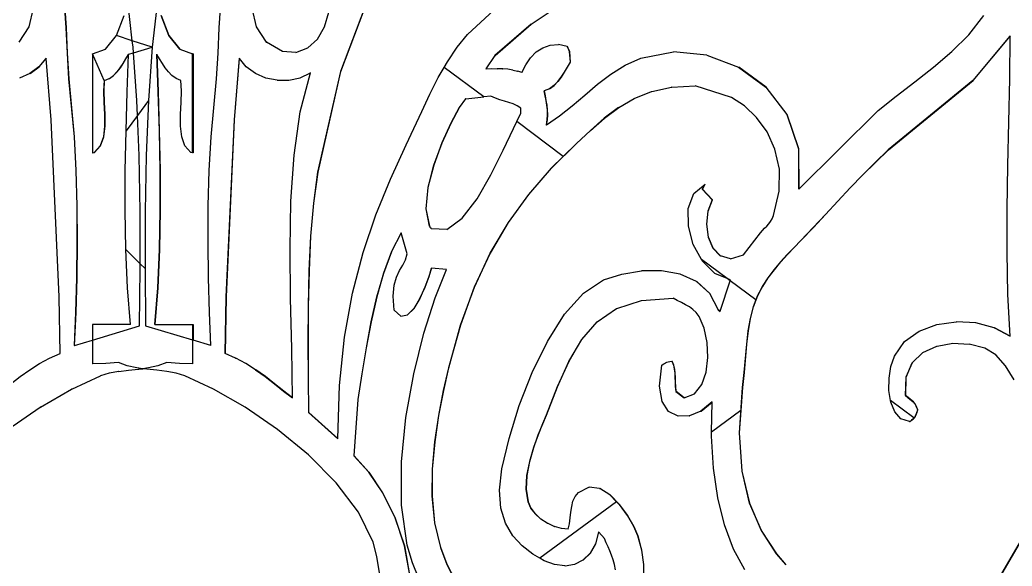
# Model space of a CAD drawing. Header units: inches. Extents: x 1397 to 20304, y -27267 to -746.
# Drawn here: x 14240.91 to 14251.97, y -23855.78 to -23849.69 of the extents above; entities that cross this region are included whole.
import ezdxf

# ---------------------------------------------------------------- set-up
doc = ezdxf.new("R2010")
doc.units = ezdxf.units.IN
doc.header["$LTSCALE"] = 17
doc.header["$MEASUREMENT"] = 0

msp = doc.modelspace()

# ---------------------------------------------------------------- linework, layer by layer
for p, q in [((14244.485, -23850.265), (14244.847, -23849.313)), ((14242.162, -23849.92), (14242.11, -23849.442)), ((14242.445, -23849.442), (14242.384, -23849.993)), ((14241.012, -23849.766), (14241.06, -23849.556)), ((14241.406, -23849.505), (14241.423, -23849.778)), ((14241.425, -23849.778), (14241.408, -23849.505)), ((14243.132, -23849.778), (14243.148, -23849.505)), ((14243.495, -23849.556), (14243.543, -23849.766)), ((14243.545, -23849.766), (14243.497, -23849.556)), ((14244.752, -23849.557), (14244.483, -23850.265)), ((14241.986, -23849.861), (14242.071, -23849.64)), ((14242.483, -23849.64), (14242.569, -23849.861)), ((14242.571, -23849.861), (14242.485, -23849.64)), ((14244.305, -23849.765), (14244.352, -23849.603)), ((14245.9, -23849.851), (14246.192, -23849.58)), ((14246.609, -23849.734), (14246.831, -23849.585)), ((14251.486, -23849.853), (14251.653, -23849.64)), ((14240.899, -23849.937), (14241.012, -23849.766)), ((14241.423, -23849.778), (14241.436, -23850.059)), ((14241.425, -23849.778), (14241.423, -23849.778)), ((14241.439, -23850.059), (14241.425, -23849.778)), ((14243.118, -23850.059), (14243.132, -23849.778)), ((14243.543, -23849.766), (14243.545, -23849.766)), ((14243.543, -23849.766), (14243.656, -23849.937)), ((14243.658, -23849.937), (14243.545, -23849.766)), ((14244.225, -23849.902), (14244.305, -23849.765)), ((14246.607, -23849.734), (14246.203, -23850.085)), ((14246.206, -23850.085), (14246.609, -23849.734)), ((14246.607, -23849.734), (14246.609, -23849.734)), ((14241.864, -23850.013), (14241.986, -23849.861)), ((14242.162, -23849.92), (14241.986, -23849.861)), ((14242.571, -23849.861), (14242.569, -23849.861)), ((14242.569, -23849.861), (14242.691, -23850.013)), ((14242.693, -23850.013), (14242.571, -23849.861)), ((14245.783, -23849.992), (14245.9, -23849.851)), ((14251.297, -23850.042), (14251.486, -23849.853)), ((14251.948, -23849.866), (14251.533, -23850.363)), ((14251.535, -23850.363), (14251.948, -23849.868)), ((14251.944, -23850.346), (14251.948, -23849.868)), ((14251.948, -23849.868), (14251.948, -23849.866)), ((14242.384, -23849.993), (14242.162, -23849.92)), ((14242.17, -23849.993), (14242.162, -23849.92)), ((14242.175, -23850.054), (14242.17, -23849.993)), ((14242.175, -23850.054), (14242.384, -23849.993)), ((14242.384, -23849.993), (14242.341, -23850.588)), ((14243.656, -23849.937), (14243.658, -23849.937)), ((14243.836, -23850.041), (14243.658, -23849.937)), ((14243.986, -23850.052), (14244.117, -23850.001)), ((14244.117, -23850.001), (14244.225, -23849.902)), ((14245.674, -23850.154), (14245.783, -23849.992)), ((14246.665, -23850.046), (14246.738, -23849.998)), ((14246.738, -23849.998), (14246.821, -23849.97)), ((14246.821, -23849.97), (14246.912, -23849.964)), ((14246.912, -23849.964), (14246.914, -23849.964)), ((14247.011, -23849.983), (14246.914, -23849.964)), ((14247.011, -23849.983), (14247.013, -23849.983)), ((14247.011, -23849.983), (14247.034, -23850.041)), ((14247.036, -23850.041), (14247.013, -23849.983)), ((14241.201, -23850.115), (14241.121, -23850.212)), ((14241.123, -23850.212), (14241.201, -23850.117)), ((14241.201, -23850.117), (14241.201, -23850.115)), ((14241.257, -23850.803), (14241.201, -23850.117)), ((14241.436, -23850.059), (14241.454, -23850.347)), ((14241.439, -23850.059), (14241.436, -23850.059)), ((14241.456, -23850.347), (14241.439, -23850.059)), ((14241.717, -23850.066), (14241.864, -23850.013)), ((14241.717, -23850.066), (14241.717, -23851.17)), ((14241.85, -23850.363), (14241.717, -23850.066)), ((14242.088, -23850.122), (14242.057, -23850.174)), ((14242.059, -23850.174), (14242.09, -23850.122)), ((14242.12, -23850.071), (14242.088, -23850.122)), ((14242.09, -23850.122), (14242.088, -23850.122)), ((14242.09, -23850.122), (14242.119, -23850.074)), ((14242.105, -23850.49), (14242.119, -23850.074)), ((14242.119, -23850.074), (14242.12, -23850.071)), ((14242.12, -23850.071), (14242.175, -23850.054)), ((14242.213, -23850.588), (14242.175, -23850.054)), ((14242.435, -23850.071), (14242.45, -23850.49)), ((14242.437, -23850.074), (14242.435, -23850.071)), ((14242.452, -23850.49), (14242.437, -23850.074)), ((14242.467, -23850.122), (14242.437, -23850.074)), ((14242.498, -23850.174), (14242.467, -23850.122)), ((14242.693, -23850.013), (14242.691, -23850.013)), ((14242.693, -23850.013), (14242.833, -23850.065)), ((14242.84, -23850.066), (14242.833, -23850.065)), ((14242.833, -23850.081), (14242.833, -23850.065)), ((14242.833, -23850.081), (14242.84, -23850.066)), ((14242.833, -23851.17), (14242.833, -23850.081)), ((14242.84, -23850.066), (14242.84, -23851.17)), ((14243.1, -23850.347), (14243.118, -23850.059)), ((14243.354, -23850.115), (14243.298, -23850.803)), ((14243.3, -23850.803), (14243.356, -23850.117)), ((14243.356, -23850.117), (14243.354, -23850.115)), ((14243.433, -23850.212), (14243.356, -23850.117)), ((14243.836, -23850.041), (14243.838, -23850.041)), ((14243.986, -23850.052), (14243.838, -23850.041)), ((14246.203, -23850.085), (14246.102, -23850.232)), ((14246.105, -23850.232), (14246.206, -23850.085)), ((14246.203, -23850.085), (14246.206, -23850.085)), ((14246.549, -23850.188), (14246.602, -23850.11)), ((14246.602, -23850.11), (14246.665, -23850.046)), ((14247.034, -23850.041), (14247.036, -23850.041)), ((14247.034, -23850.041), (14247.045, -23850.158)), ((14247.047, -23850.158), (14247.036, -23850.041)), ((14247.655, -23850.193), (14247.83, -23850.115)), ((14247.83, -23850.115), (14248.194, -23850.044)), ((14248.194, -23850.044), (14248.196, -23850.044)), ((14248.566, -23850.08), (14248.196, -23850.044)), ((14248.566, -23850.08), (14248.568, -23850.08)), ((14248.568, -23850.08), (14248.919, -23850.214)), ((14251.095, -23850.215), (14251.297, -23850.042)), ((14241.121, -23850.212), (14241.02, -23850.286)), ((14241.022, -23850.286), (14241.123, -23850.212)), ((14241.123, -23850.212), (14241.121, -23850.212)), ((14242.025, -23850.224), (14241.99, -23850.269)), ((14241.992, -23850.269), (14242.027, -23850.224)), ((14242.057, -23850.174), (14242.025, -23850.224)), ((14242.025, -23850.224), (14242.027, -23850.224)), ((14242.027, -23850.224), (14242.059, -23850.174)), ((14242.057, -23850.174), (14242.059, -23850.174)), ((14242.53, -23850.224), (14242.498, -23850.174)), ((14242.564, -23850.269), (14242.53, -23850.224)), ((14243.534, -23850.286), (14243.433, -23850.212)), ((14245.573, -23850.331), (14245.638, -23850.218)), ((14245.638, -23850.218), (14245.674, -23850.154)), ((14246.079, -23850.547), (14245.638, -23850.218)), ((14246.102, -23850.232), (14246.105, -23850.232)), ((14246.105, -23850.232), (14246.166, -23850.231)), ((14246.166, -23850.231), (14246.168, -23850.231)), ((14246.168, -23850.231), (14246.167, -23850.231)), ((14246.168, -23850.231), (14246.228, -23850.232)), ((14246.228, -23850.232), (14246.231, -23850.232)), ((14246.289, -23850.234), (14246.231, -23850.232)), ((14246.506, -23850.276), (14246.549, -23850.188)), ((14247.01, -23850.214), (14246.977, -23850.271)), ((14246.979, -23850.271), (14247.013, -23850.214)), ((14247.045, -23850.158), (14247.01, -23850.214)), ((14247.01, -23850.214), (14247.013, -23850.214)), ((14247.013, -23850.214), (14247.047, -23850.158)), ((14247.045, -23850.158), (14247.047, -23850.158)), ((14247.496, -23850.292), (14247.655, -23850.193)), ((14248.919, -23850.214), (14249.226, -23850.438)), ((14248.919, -23850.214), (14248.922, -23850.214)), ((14249.228, -23850.438), (14248.922, -23850.214)), ((14250.885, -23850.378), (14251.095, -23850.215)), ((14241.02, -23850.286), (14240.906, -23850.337)), ((14241.022, -23850.286), (14241.02, -23850.286)), ((14241.852, -23850.363), (14241.905, -23850.341)), ((14241.905, -23850.341), (14241.907, -23850.341)), ((14241.907, -23850.341), (14241.951, -23850.309)), ((14241.99, -23850.269), (14241.951, -23850.309)), ((14241.951, -23850.309), (14241.953, -23850.309)), ((14241.953, -23850.309), (14241.992, -23850.269)), ((14241.99, -23850.269), (14241.992, -23850.269)), ((14242.604, -23850.309), (14242.564, -23850.269)), ((14242.65, -23850.341), (14242.604, -23850.309)), ((14242.704, -23850.363), (14242.65, -23850.341)), ((14243.651, -23850.337), (14243.534, -23850.286)), ((14243.777, -23850.362), (14243.651, -23850.337)), ((14243.908, -23850.361), (14244.032, -23850.333)), ((14244.032, -23850.333), (14244.035, -23850.333)), ((14244.035, -23850.333), (14244.15, -23850.277)), ((14244.035, -23850.715), (14244.15, -23850.277)), ((14244.15, -23850.277), (14244.15, -23850.276)), ((14244.483, -23850.265), (14244.229, -23851.388)), ((14244.231, -23851.388), (14244.485, -23850.265)), ((14244.483, -23850.265), (14244.485, -23850.265)), ((14245.479, -23850.517), (14245.573, -23850.331)), ((14246.289, -23850.234), (14246.291, -23850.234)), ((14246.348, -23850.239), (14246.291, -23850.234)), ((14246.348, -23850.239), (14246.35, -23850.239)), ((14246.404, -23850.247), (14246.35, -23850.239)), ((14246.404, -23850.247), (14246.406, -23850.247)), ((14246.406, -23850.247), (14246.457, -23850.259)), ((14246.457, -23850.259), (14246.459, -23850.259)), ((14246.506, -23850.276), (14246.459, -23850.259)), ((14246.942, -23850.325), (14246.904, -23850.376)), ((14246.906, -23850.376), (14246.944, -23850.325)), ((14246.977, -23850.271), (14246.942, -23850.325)), ((14246.942, -23850.325), (14246.944, -23850.325)), ((14246.944, -23850.325), (14246.979, -23850.271)), ((14246.977, -23850.271), (14246.979, -23850.271)), ((14247.347, -23850.405), (14247.496, -23850.292)), ((14241.454, -23850.347), (14241.513, -23850.992)), ((14241.456, -23850.347), (14241.454, -23850.347)), ((14241.516, -23850.992), (14241.456, -23850.347)), ((14241.85, -23850.363), (14241.844, -23850.48)), ((14241.846, -23850.48), (14241.852, -23850.363)), ((14241.85, -23850.363), (14241.852, -23850.363)), ((14242.711, -23850.48), (14242.704, -23850.363)), ((14243.041, -23850.992), (14243.1, -23850.347)), ((14243.777, -23850.362), (14243.779, -23850.362)), ((14243.779, -23850.362), (14243.906, -23850.361)), ((14243.906, -23850.361), (14243.908, -23850.361)), ((14246.861, -23850.42), (14246.811, -23850.456)), ((14246.814, -23850.456), (14246.863, -23850.42)), ((14246.904, -23850.376), (14246.861, -23850.42)), ((14246.861, -23850.42), (14246.863, -23850.42)), ((14246.863, -23850.42), (14246.906, -23850.376)), ((14246.904, -23850.376), (14246.906, -23850.376)), ((14247.206, -23850.526), (14247.347, -23850.405)), ((14247.952, -23850.487), (14248.174, -23850.438)), ((14248.176, -23850.438), (14248.174, -23850.438)), ((14248.176, -23850.438), (14248.436, -23850.422)), ((14248.84, -23850.554), (14248.436, -23850.422)), ((14249.226, -23850.438), (14249.228, -23850.438)), ((14249.226, -23850.438), (14249.459, -23850.745)), ((14249.461, -23850.745), (14249.228, -23850.438)), ((14251.533, -23850.363), (14250.59, -23851.139)), ((14250.592, -23851.139), (14251.535, -23850.363)), ((14250.677, -23850.537), (14250.885, -23850.378)), ((14251.535, -23850.363), (14251.533, -23850.363)), ((14251.934, -23850.829), (14251.944, -23850.346)), ((14241.844, -23850.48), (14241.848, -23850.608)), ((14241.844, -23850.48), (14241.846, -23850.48)), ((14241.85, -23850.608), (14241.846, -23850.48)), ((14242.092, -23850.925), (14242.105, -23850.49)), ((14242.45, -23850.49), (14242.462, -23850.925)), ((14242.452, -23850.49), (14242.45, -23850.49)), ((14242.465, -23850.925), (14242.452, -23850.49)), ((14242.707, -23850.608), (14242.711, -23850.48)), ((14245.389, -23850.708), (14245.479, -23850.517)), ((14245.88, -23850.568), (14246.079, -23850.547)), ((14246.159, -23850.539), (14246.079, -23850.547)), ((14246.209, -23850.562), (14246.159, -23850.539)), ((14246.26, -23850.58), (14246.209, -23850.562)), ((14246.753, -23850.481), (14246.755, -23850.481)), ((14246.753, -23850.481), (14246.763, -23850.535)), ((14246.811, -23850.456), (14246.755, -23850.481)), ((14246.765, -23850.535), (14246.755, -23850.481)), ((14246.763, -23850.535), (14246.765, -23850.535)), ((14246.763, -23850.535), (14246.773, -23850.588)), ((14246.775, -23850.588), (14246.765, -23850.535)), ((14246.811, -23850.456), (14246.814, -23850.456)), ((14247.066, -23850.646), (14247.206, -23850.526)), ((14247.585, -23850.666), (14247.755, -23850.565)), ((14247.755, -23850.565), (14247.758, -23850.565)), ((14247.758, -23850.565), (14247.95, -23850.487)), ((14247.95, -23850.487), (14247.952, -23850.487)), ((14248.985, -23850.648), (14248.84, -23850.554)), ((14250.478, -23850.7), (14250.677, -23850.537)), ((14241.848, -23850.608), (14241.85, -23850.608)), ((14241.848, -23850.608), (14241.854, -23850.741)), ((14241.856, -23850.741), (14241.85, -23850.608)), ((14242.22, -23850.753), (14242.213, -23850.588)), ((14242.341, -23850.588), (14242.22, -23850.753)), ((14242.341, -23850.588), (14242.316, -23851.201)), ((14242.7, -23850.741), (14242.707, -23850.608)), ((14245.807, -23850.667), (14245.713, -23850.839)), ((14245.715, -23850.839), (14245.809, -23850.667)), ((14245.878, -23850.568), (14245.807, -23850.667)), ((14245.807, -23850.667), (14245.809, -23850.667)), ((14245.809, -23850.667), (14245.88, -23850.568)), ((14245.88, -23850.568), (14245.878, -23850.568)), ((14246.31, -23850.596), (14246.26, -23850.58)), ((14246.36, -23850.61), (14246.31, -23850.596)), ((14246.408, -23850.626), (14246.36, -23850.61)), ((14246.453, -23850.646), (14246.408, -23850.626)), ((14246.495, -23850.671), (14246.453, -23850.646)), ((14246.495, -23850.729), (14246.495, -23850.671)), ((14246.773, -23850.588), (14246.775, -23850.588)), ((14246.773, -23850.588), (14246.782, -23850.641)), ((14246.784, -23850.641), (14246.775, -23850.588)), ((14246.782, -23850.641), (14246.788, -23850.693)), ((14246.782, -23850.641), (14246.784, -23850.641)), ((14246.79, -23850.693), (14246.784, -23850.641)), ((14246.924, -23850.76), (14247.066, -23850.646)), ((14247.583, -23850.666), (14247.423, -23850.786)), ((14247.425, -23850.786), (14247.585, -23850.666)), ((14247.583, -23850.666), (14247.585, -23850.666)), ((14249.121, -23850.776), (14248.985, -23850.648)), ((14241.854, -23850.741), (14241.856, -23850.741)), ((14241.854, -23850.741), (14241.855, -23850.872)), ((14241.857, -23850.872), (14241.856, -23850.741)), ((14242.22, -23850.753), (14242.092, -23850.925)), ((14242.238, -23851.201), (14242.22, -23850.753)), ((14242.7, -23850.872), (14242.7, -23850.741)), ((14243.965, -23851.197), (14244.035, -23850.715)), ((14245.302, -23850.898), (14245.389, -23850.708)), ((14246.448, -23850.823), (14246.495, -23850.729)), ((14246.778, -23850.859), (14246.924, -23850.76)), ((14246.789, -23850.747), (14246.786, -23850.803)), ((14246.788, -23850.693), (14246.789, -23850.747)), ((14246.788, -23850.693), (14246.79, -23850.693)), ((14246.788, -23850.803), (14246.792, -23850.747)), ((14246.789, -23850.747), (14246.792, -23850.747)), ((14246.792, -23850.747), (14246.79, -23850.693)), ((14247.423, -23850.786), (14247.269, -23850.921)), ((14247.271, -23850.921), (14247.425, -23850.786)), ((14247.423, -23850.786), (14247.425, -23850.786)), ((14249.238, -23850.938), (14249.121, -23850.776)), ((14249.459, -23850.745), (14249.59, -23851.128)), ((14249.459, -23850.745), (14249.461, -23850.745)), ((14249.592, -23851.128), (14249.461, -23850.745)), ((14249.594, -23851.576), (14250.478, -23850.7)), ((14241.347, -23852.779), (14241.257, -23850.803)), ((14241.855, -23850.872), (14241.841, -23850.991)), ((14241.843, -23850.991), (14241.857, -23850.872)), ((14241.855, -23850.872), (14241.857, -23850.872)), ((14242.713, -23850.991), (14242.7, -23850.872)), ((14243.298, -23850.803), (14243.208, -23852.779)), ((14243.21, -23852.779), (14243.3, -23850.803)), ((14243.3, -23850.803), (14243.298, -23850.803)), ((14245.713, -23850.839), (14245.612, -23851.059)), ((14245.615, -23851.059), (14245.715, -23850.839)), ((14245.713, -23850.839), (14245.715, -23850.839)), ((14246.411, -23850.898), (14246.448, -23850.823)), ((14246.967, -23851.21), (14246.448, -23850.823)), ((14246.786, -23850.803), (14246.776, -23850.861)), ((14246.776, -23850.861), (14246.778, -23850.859)), ((14246.778, -23850.859), (14246.788, -23850.803)), ((14246.786, -23850.803), (14246.788, -23850.803)), ((14251.923, -23851.314), (14251.934, -23850.829)), ((14241.513, -23850.992), (14241.534, -23851.369)), ((14241.516, -23850.992), (14241.513, -23850.992)), ((14241.536, -23851.369), (14241.516, -23850.992)), ((14241.841, -23850.991), (14241.805, -23851.093)), ((14241.807, -23851.093), (14241.843, -23850.991)), ((14241.841, -23850.991), (14241.843, -23850.991)), ((14242.084, -23851.368), (14242.092, -23850.925)), ((14242.462, -23850.925), (14242.471, -23851.368)), ((14242.465, -23850.925), (14242.462, -23850.925)), ((14242.473, -23851.368), (14242.465, -23850.925)), ((14242.749, -23851.093), (14242.713, -23850.991)), ((14243.02, -23851.369), (14243.041, -23850.992)), ((14245.216, -23851.081), (14245.302, -23850.898)), ((14246.298, -23851.142), (14246.411, -23850.898)), ((14247.269, -23850.921), (14247.112, -23851.066)), ((14247.114, -23851.066), (14247.271, -23850.921)), ((14247.269, -23850.921), (14247.271, -23850.921)), ((14249.326, -23851.131), (14249.238, -23850.938)), ((14241.805, -23851.093), (14241.738, -23851.169)), ((14241.74, -23851.169), (14241.807, -23851.093)), ((14241.805, -23851.093), (14241.807, -23851.093)), ((14242.816, -23851.169), (14242.749, -23851.093)), ((14245.04, -23851.465), (14245.216, -23851.081)), ((14245.612, -23851.059), (14245.522, -23851.307)), ((14245.524, -23851.307), (14245.615, -23851.059)), ((14245.612, -23851.059), (14245.615, -23851.059)), ((14246.834, -23851.343), (14247.114, -23851.066)), ((14247.112, -23851.066), (14246.967, -23851.21)), ((14247.112, -23851.066), (14247.114, -23851.066)), ((14241.717, -23851.17), (14241.723, -23851.17)), ((14241.723, -23851.17), (14241.738, -23851.169)), ((14241.738, -23851.169), (14241.74, -23851.169)), ((14242.249, -23851.826), (14242.238, -23851.201)), ((14242.316, -23851.201), (14242.305, -23851.826)), ((14242.833, -23851.17), (14242.816, -23851.169)), ((14242.84, -23851.17), (14242.833, -23851.17)), ((14243.93, -23851.71), (14243.965, -23851.197)), ((14246.16, -23851.417), (14246.298, -23851.142)), ((14246.967, -23851.21), (14246.832, -23851.343)), ((14249.375, -23851.352), (14249.326, -23851.131)), ((14249.59, -23851.128), (14249.592, -23851.578)), ((14249.59, -23851.128), (14249.592, -23851.128)), ((14249.594, -23851.576), (14249.592, -23851.128)), ((14250.59, -23851.139), (14250.445, -23851.277)), ((14250.448, -23851.277), (14250.592, -23851.139)), ((14250.59, -23851.139), (14250.592, -23851.139)), ((14245.522, -23851.307), (14245.458, -23851.559)), ((14245.46, -23851.559), (14245.524, -23851.307)), ((14245.522, -23851.307), (14245.524, -23851.307)), ((14250.445, -23851.277), (14250.304, -23851.418)), ((14250.306, -23851.418), (14250.448, -23851.277)), ((14250.445, -23851.277), (14250.448, -23851.277)), ((14251.915, -23851.798), (14251.923, -23851.314)), ((14241.534, -23851.369), (14241.545, -23851.764)), ((14241.536, -23851.369), (14241.534, -23851.369)), ((14241.547, -23851.764), (14241.536, -23851.369)), ((14242.083, -23851.812), (14242.084, -23851.368)), ((14242.471, -23851.368), (14242.472, -23851.812)), ((14242.473, -23851.368), (14242.471, -23851.368)), ((14242.474, -23851.812), (14242.473, -23851.368)), ((14243.009, -23851.764), (14243.02, -23851.369)), ((14244.229, -23851.388), (14244.182, -23851.733)), ((14244.184, -23851.733), (14244.231, -23851.388)), ((14244.229, -23851.388), (14244.231, -23851.388)), ((14246.006, -23851.685), (14246.16, -23851.417)), ((14246.832, -23851.343), (14246.578, -23851.634)), ((14246.581, -23851.634), (14246.834, -23851.343)), ((14246.832, -23851.343), (14246.834, -23851.343)), ((14249.373, -23851.599), (14249.375, -23851.352)), ((14250.304, -23851.418), (14250.164, -23851.563)), ((14250.166, -23851.563), (14250.306, -23851.418)), ((14250.304, -23851.418), (14250.306, -23851.418)), ((14244.878, -23851.863), (14245.04, -23851.465)), ((14245.458, -23851.559), (14245.436, -23851.794)), ((14245.438, -23851.794), (14245.46, -23851.559)), ((14245.458, -23851.559), (14245.46, -23851.559)), ((14248.42, -23851.626), (14248.548, -23851.52)), ((14248.546, -23851.523), (14248.515, -23851.578)), ((14248.517, -23851.578), (14248.55, -23851.52)), ((14248.55, -23851.52), (14248.546, -23851.523)), ((14248.548, -23851.52), (14248.546, -23851.523)), ((14248.548, -23851.52), (14248.55, -23851.52)), ((14246.578, -23851.634), (14246.352, -23851.947)), ((14246.354, -23851.947), (14246.581, -23851.634)), ((14246.578, -23851.634), (14246.581, -23851.634)), ((14248.36, -23851.791), (14248.42, -23851.626)), ((14248.515, -23851.578), (14248.517, -23851.578)), ((14248.515, -23851.578), (14248.627, -23851.696)), ((14248.629, -23851.696), (14248.517, -23851.578)), ((14249.311, -23851.871), (14249.373, -23851.599)), ((14249.592, -23851.578), (14249.594, -23851.576)), ((14250.164, -23851.563), (14250.026, -23851.71)), ((14250.028, -23851.71), (14250.166, -23851.563)), ((14250.164, -23851.563), (14250.166, -23851.563)), ((14241.545, -23851.764), (14241.547, -23852.166)), ((14241.547, -23851.764), (14241.545, -23851.764)), ((14241.549, -23852.166), (14241.547, -23851.764)), ((14243.007, -23852.166), (14243.009, -23851.764)), ((14243.921, -23852.247), (14243.93, -23851.71)), ((14244.182, -23851.733), (14244.15, -23852.102)), ((14244.153, -23852.102), (14244.184, -23851.733)), ((14244.182, -23851.733), (14244.184, -23851.733)), ((14245.84, -23851.901), (14246.006, -23851.685)), ((14248.627, -23851.696), (14248.579, -23851.823)), ((14248.581, -23851.823), (14248.629, -23851.696)), ((14248.627, -23851.696), (14248.629, -23851.696)), ((14250.026, -23851.71), (14249.889, -23851.858)), ((14249.891, -23851.858), (14250.028, -23851.71)), ((14250.026, -23851.71), (14250.028, -23851.71)), ((14242.09, -23852.251), (14242.083, -23851.812)), ((14242.25, -23852.408), (14242.249, -23851.826)), ((14242.305, -23851.826), (14242.304, -23852.461)), ((14242.472, -23851.812), (14242.464, -23852.251)), ((14242.466, -23852.251), (14242.474, -23851.812)), ((14242.474, -23851.812), (14242.472, -23851.812)), ((14244.736, -23852.284), (14244.878, -23851.863)), ((14245.436, -23851.794), (14245.438, -23851.794)), ((14245.436, -23851.794), (14245.474, -23851.988)), ((14245.476, -23851.988), (14245.438, -23851.794)), ((14248.361, -23851.988), (14248.36, -23851.791)), ((14248.579, -23851.823), (14248.564, -23851.968)), ((14248.567, -23851.968), (14248.581, -23851.823)), ((14248.579, -23851.823), (14248.581, -23851.823)), ((14249.296, -23851.906), (14249.311, -23851.871)), ((14249.889, -23851.858), (14249.752, -23852.004)), ((14249.754, -23852.004), (14249.891, -23851.858)), ((14249.889, -23851.858), (14249.891, -23851.858)), ((14251.914, -23852.278), (14251.915, -23851.798)), ((14245.474, -23851.988), (14245.479, -23851.998)), ((14245.474, -23851.988), (14245.476, -23851.988)), ((14245.481, -23851.998), (14245.476, -23851.988)), ((14245.479, -23851.998), (14245.481, -23851.998)), ((14245.479, -23851.998), (14245.482, -23852.003)), ((14245.484, -23852.003), (14245.481, -23851.998)), ((14245.482, -23852.003), (14245.485, -23852.008)), ((14245.482, -23852.003), (14245.484, -23852.003)), ((14245.488, -23852.008), (14245.484, -23852.003)), ((14245.668, -23852.026), (14245.84, -23851.901)), ((14246.352, -23851.947), (14246.15, -23852.289)), ((14246.152, -23852.289), (14246.354, -23851.947)), ((14246.352, -23851.947), (14246.354, -23851.947)), ((14248.415, -23852.192), (14248.361, -23851.988)), ((14248.564, -23851.968), (14248.567, -23851.968)), ((14248.564, -23851.968), (14248.583, -23852.111)), ((14248.585, -23852.111), (14248.567, -23851.968)), ((14249.21, -23852.012), (14249.234, -23851.988)), ((14249.234, -23851.988), (14249.257, -23851.963)), ((14249.257, -23851.963), (14249.278, -23851.936)), ((14249.278, -23851.936), (14249.296, -23851.906)), ((14244.15, -23852.102), (14244.132, -23852.487)), ((14244.134, -23852.487), (14244.153, -23852.102)), ((14244.15, -23852.102), (14244.153, -23852.102)), ((14245.16, -23852.062), (14245.053, -23852.271)), ((14245.055, -23852.271), (14245.161, -23852.064)), ((14245.161, -23852.064), (14245.16, -23852.062)), ((14245.227, -23852.296), (14245.161, -23852.064)), ((14245.485, -23852.008), (14245.488, -23852.008)), ((14245.485, -23852.008), (14245.489, -23852.011)), ((14245.492, -23852.011), (14245.488, -23852.008)), ((14245.489, -23852.011), (14245.492, -23852.011)), ((14245.489, -23852.011), (14245.497, -23852.018)), ((14245.499, -23852.018), (14245.492, -23852.011)), ((14245.497, -23852.018), (14245.499, -23852.018)), ((14245.668, -23852.026), (14245.499, -23852.018)), ((14248.583, -23852.111), (14248.634, -23852.234)), ((14248.583, -23852.111), (14248.585, -23852.111)), ((14248.636, -23852.234), (14248.585, -23852.111)), ((14248.975, -23852.31), (14249.165, -23852.062)), ((14249.165, -23852.062), (14249.187, -23852.036)), ((14249.187, -23852.036), (14249.21, -23852.012)), ((14249.752, -23852.004), (14249.614, -23852.149)), ((14249.616, -23852.149), (14249.754, -23852.004)), ((14249.752, -23852.004), (14249.754, -23852.004)), ((14241.547, -23852.166), (14241.542, -23852.566)), ((14241.544, -23852.566), (14241.549, -23852.166)), ((14241.549, -23852.166), (14241.547, -23852.166)), ((14243.013, -23852.566), (14243.007, -23852.166)), ((14248.507, -23852.36), (14248.415, -23852.192)), ((14249.614, -23852.149), (14249.54, -23852.226)), ((14249.542, -23852.226), (14249.616, -23852.149)), ((14249.614, -23852.149), (14249.616, -23852.149)), ((14242.109, -23852.678), (14242.09, -23852.251)), ((14242.09, -23852.251), (14242.25, -23852.408)), ((14242.464, -23852.251), (14242.445, -23852.678)), ((14242.447, -23852.678), (14242.466, -23852.251)), ((14242.466, -23852.251), (14242.464, -23852.251)), ((14243.927, -23852.797), (14243.921, -23852.247)), ((14244.618, -23852.736), (14244.736, -23852.284)), ((14245.053, -23852.271), (14244.963, -23852.512)), ((14244.965, -23852.512), (14245.055, -23852.271)), ((14245.055, -23852.271), (14245.053, -23852.271)), ((14245.209, -23852.363), (14245.227, -23852.296)), ((14246.15, -23852.289), (14245.973, -23852.669)), ((14245.975, -23852.669), (14246.152, -23852.289)), ((14246.15, -23852.289), (14246.152, -23852.289)), ((14248.634, -23852.234), (14248.636, -23852.234)), ((14248.634, -23852.234), (14248.717, -23852.321)), ((14248.719, -23852.321), (14248.636, -23852.234)), ((14248.717, -23852.321), (14248.719, -23852.321)), ((14248.831, -23852.352), (14248.719, -23852.321)), ((14248.831, -23852.352), (14248.975, -23852.31)), ((14249.464, -23852.306), (14249.389, -23852.388)), ((14249.391, -23852.388), (14249.467, -23852.306)), ((14249.54, -23852.226), (14249.464, -23852.306)), ((14249.464, -23852.306), (14249.467, -23852.306)), ((14249.467, -23852.306), (14249.542, -23852.226)), ((14249.54, -23852.226), (14249.542, -23852.226)), ((14251.924, -23852.752), (14251.914, -23852.278)), ((14242.25, -23852.408), (14242.304, -23852.461)), ((14242.25, -23852.461), (14242.25, -23852.408)), ((14245.142, -23852.485), (14245.178, -23852.423)), ((14245.178, -23852.423), (14245.209, -23852.363)), ((14248.516, -23852.377), (14248.507, -23852.36)), ((14248.794, -23852.574), (14248.507, -23852.36)), ((14248.657, -23852.518), (14248.516, -23852.377)), ((14249.389, -23852.388), (14249.317, -23852.475)), ((14249.319, -23852.475), (14249.391, -23852.388)), ((14249.389, -23852.388), (14249.391, -23852.388)), ((14242.244, -23853.101), (14242.25, -23852.461)), ((14242.304, -23852.461), (14242.31, -23853.101)), ((14244.132, -23852.487), (14244.123, -23852.884)), ((14244.125, -23852.884), (14244.134, -23852.487)), ((14244.132, -23852.487), (14244.134, -23852.487)), ((14244.963, -23852.512), (14244.887, -23852.776)), ((14244.889, -23852.776), (14244.965, -23852.512)), ((14244.963, -23852.512), (14244.965, -23852.512)), ((14245.107, -23852.557), (14245.142, -23852.485)), ((14245.469, -23852.55), (14245.424, -23852.671)), ((14245.427, -23852.671), (14245.471, -23852.55)), ((14245.497, -23852.457), (14245.469, -23852.55)), ((14245.469, -23852.55), (14245.471, -23852.55)), ((14245.471, -23852.55), (14245.499, -23852.457)), ((14245.499, -23852.457), (14245.497, -23852.457)), ((14245.665, -23852.471), (14245.499, -23852.457)), ((14245.539, -23852.788), (14245.665, -23852.471)), ((14247.415, -23852.589), (14247.62, -23852.523)), ((14247.62, -23852.523), (14247.839, -23852.488)), ((14248.062, -23852.487), (14247.839, -23852.488)), ((14248.268, -23852.525), (14248.062, -23852.487)), ((14248.268, -23852.525), (14248.27, -23852.525)), ((14248.452, -23852.607), (14248.27, -23852.525)), ((14248.794, -23852.574), (14248.657, -23852.518)), ((14249.317, -23852.475), (14249.248, -23852.566)), ((14249.25, -23852.566), (14249.319, -23852.475)), ((14249.317, -23852.475), (14249.319, -23852.475)), ((14241.542, -23852.566), (14241.531, -23852.954)), ((14241.533, -23852.954), (14241.544, -23852.566)), ((14241.544, -23852.566), (14241.542, -23852.566)), ((14243.024, -23852.954), (14243.013, -23852.566)), ((14245.07, -23852.769), (14245.081, -23852.649)), ((14245.081, -23852.649), (14245.107, -23852.557)), ((14247.191, -23852.735), (14247.415, -23852.589)), ((14248.452, -23852.607), (14248.454, -23852.607)), ((14248.452, -23852.607), (14248.599, -23852.739)), ((14248.601, -23852.739), (14248.454, -23852.607)), ((14248.717, -23852.939), (14248.826, -23852.598)), ((14248.829, -23852.589), (14248.794, -23852.574)), ((14248.826, -23852.598), (14248.794, -23852.574)), ((14248.826, -23852.598), (14248.829, -23852.589)), ((14249.113, -23852.812), (14248.826, -23852.598)), ((14249.186, -23852.662), (14249.132, -23852.764)), ((14249.134, -23852.764), (14249.188, -23852.662)), ((14249.248, -23852.566), (14249.186, -23852.662)), ((14249.186, -23852.662), (14249.188, -23852.662)), ((14249.188, -23852.662), (14249.25, -23852.566)), ((14249.248, -23852.566), (14249.25, -23852.566)), ((14242.142, -23853.086), (14242.109, -23852.678)), ((14242.445, -23852.678), (14242.412, -23853.086)), ((14242.415, -23853.086), (14242.447, -23852.678)), ((14242.447, -23852.678), (14242.445, -23852.678)), ((14244.529, -23853.227), (14244.618, -23852.736)), ((14244.887, -23852.776), (14244.823, -23853.057)), ((14244.825, -23853.057), (14244.889, -23852.776)), ((14244.887, -23852.776), (14244.889, -23852.776)), ((14245.081, -23852.925), (14245.07, -23852.769)), ((14245.424, -23852.671), (14245.367, -23852.797)), ((14245.369, -23852.797), (14245.427, -23852.671)), ((14245.424, -23852.671), (14245.427, -23852.671)), ((14245.973, -23852.669), (14245.819, -23853.093)), ((14245.821, -23853.093), (14245.975, -23852.669)), ((14245.973, -23852.669), (14245.975, -23852.669)), ((14246.981, -23852.971), (14247.191, -23852.735)), ((14248.599, -23852.739), (14248.601, -23852.739)), ((14248.599, -23852.739), (14248.694, -23852.925)), ((14248.696, -23852.925), (14248.601, -23852.739)), ((14249.086, -23852.888), (14249.134, -23852.764)), ((14249.132, -23852.764), (14249.113, -23852.812)), ((14249.132, -23852.764), (14249.134, -23852.764)), ((14251.948, -23853.217), (14251.924, -23852.752)), ((14241.358, -23853.408), (14241.347, -23852.779)), ((14243.208, -23852.779), (14243.197, -23853.408)), ((14243.199, -23853.408), (14243.21, -23852.779)), ((14243.208, -23852.779), (14243.21, -23852.779)), ((14243.939, -23853.354), (14243.927, -23852.797)), ((14244.123, -23852.884), (14244.122, -23853.283)), ((14244.123, -23852.884), (14244.125, -23852.884)), ((14244.124, -23853.283), (14244.125, -23852.884)), ((14245.367, -23852.797), (14245.301, -23852.906)), ((14245.303, -23852.906), (14245.369, -23852.797)), ((14245.367, -23852.797), (14245.369, -23852.797)), ((14245.413, -23853.184), (14245.539, -23852.788)), ((14247.563, -23852.909), (14247.838, -23852.819)), ((14247.84, -23852.819), (14247.838, -23852.819)), ((14247.84, -23852.819), (14248.19, -23852.794)), ((14248.237, -23852.819), (14248.19, -23852.794)), ((14248.283, -23852.842), (14248.237, -23852.819)), ((14248.329, -23852.865), (14248.283, -23852.842)), ((14248.372, -23852.89), (14248.329, -23852.865)), ((14249.084, -23852.888), (14249.05, -23853.019)), ((14249.052, -23853.019), (14249.086, -23852.888)), ((14249.113, -23852.812), (14249.084, -23852.888)), ((14249.084, -23852.888), (14249.086, -23852.888)), ((14241.531, -23852.954), (14241.515, -23853.321)), ((14241.517, -23853.32), (14241.533, -23852.954)), ((14241.533, -23852.954), (14241.531, -23852.954)), ((14243.039, -23853.32), (14243.024, -23852.954)), ((14245.154, -23852.992), (14245.081, -23852.925)), ((14245.154, -23852.992), (14245.156, -23852.992)), ((14245.156, -23852.992), (14245.229, -23852.978)), ((14245.301, -23852.906), (14245.229, -23852.978)), ((14245.229, -23852.978), (14245.231, -23852.978)), ((14245.231, -23852.978), (14245.303, -23852.906)), ((14245.301, -23852.906), (14245.303, -23852.906)), ((14246.789, -23853.274), (14246.981, -23852.971)), ((14247.345, -23853.056), (14247.561, -23852.909)), ((14247.561, -23852.909), (14247.563, -23852.909)), ((14248.412, -23852.919), (14248.372, -23852.89)), ((14248.449, -23852.954), (14248.412, -23852.919)), ((14248.481, -23852.998), (14248.449, -23852.954)), ((14248.537, -23853.128), (14248.481, -23852.998)), ((14248.694, -23852.925), (14248.696, -23852.925)), ((14248.717, -23852.939), (14248.696, -23852.925)), ((14248.696, -23852.925), (14248.717, -23852.94)), ((14248.717, -23852.94), (14248.717, -23852.939)), ((14241.717, -23853.086), (14241.717, -23853.26)), ((14242.142, -23853.086), (14241.717, -23853.086)), ((14241.717, -23853.26), (14242.244, -23853.101)), ((14242.31, -23853.101), (14242.833, -23853.258)), ((14242.415, -23853.086), (14242.412, -23853.086)), ((14242.415, -23853.086), (14242.833, -23853.086)), ((14242.833, -23853.086), (14242.84, -23853.086)), ((14242.833, -23853.086), (14242.833, -23853.258)), ((14242.84, -23853.086), (14242.84, -23853.26)), ((14244.823, -23853.057), (14244.768, -23853.346)), ((14244.771, -23853.346), (14244.825, -23853.057)), ((14244.823, -23853.057), (14244.825, -23853.057)), ((14245.819, -23853.093), (14245.687, -23853.569)), ((14245.689, -23853.569), (14245.821, -23853.093)), ((14245.819, -23853.093), (14245.821, -23853.093)), ((14247.343, -23853.056), (14247.169, -23853.255)), ((14247.172, -23853.255), (14247.345, -23853.056)), ((14247.343, -23853.056), (14247.345, -23853.056)), ((14249.05, -23853.019), (14249.026, -23853.158)), ((14249.029, -23853.158), (14249.052, -23853.019)), ((14249.05, -23853.019), (14249.052, -23853.019)), ((14250.935, -23853.159), (14251.131, -23853.085)), ((14251.131, -23853.085), (14251.347, -23853.055)), ((14251.347, -23853.055), (14251.349, -23853.055)), ((14251.565, -23853.067), (14251.349, -23853.055)), ((14251.565, -23853.067), (14251.567, -23853.067)), ((14251.77, -23853.122), (14251.567, -23853.067)), ((14245.3, -23853.637), (14245.413, -23853.184)), ((14248.57, -23853.285), (14248.537, -23853.128)), ((14249.026, -23853.158), (14249.01, -23853.305)), ((14249.012, -23853.305), (14249.029, -23853.158)), ((14249.026, -23853.158), (14249.029, -23853.158)), ((14250.771, -23853.276), (14250.935, -23853.159)), ((14251.77, -23853.122), (14251.772, -23853.122)), ((14251.948, -23853.217), (14251.772, -23853.122)), ((14251.772, -23853.122), (14251.948, -23853.218)), ((14251.948, -23853.218), (14251.948, -23853.217)), ((14241.515, -23853.321), (14241.517, -23853.32)), ((14241.517, -23853.32), (14241.717, -23853.26)), ((14241.717, -23853.26), (14241.717, -23853.524)), ((14242.84, -23853.26), (14242.833, -23853.258)), ((14242.833, -23853.258), (14242.833, -23853.524)), ((14243.039, -23853.32), (14242.84, -23853.26)), ((14244.122, -23853.283), (14244.124, -23853.283)), ((14244.122, -23853.283), (14244.124, -23853.68)), ((14244.126, -23853.68), (14244.124, -23853.283)), ((14244.472, -23853.765), (14244.529, -23853.227)), ((14246.62, -23853.622), (14246.789, -23853.274)), ((14247.169, -23853.255), (14247.027, -23853.498)), ((14247.029, -23853.498), (14247.172, -23853.255)), ((14247.169, -23853.255), (14247.172, -23853.255)), ((14248.578, -23853.453), (14248.57, -23853.285)), ((14249.01, -23853.305), (14248.982, -23853.62)), ((14248.984, -23853.62), (14249.012, -23853.305)), ((14249.01, -23853.305), (14249.012, -23853.305)), ((14250.658, -23853.438), (14250.771, -23853.276)), ((14250.976, -23853.4), (14251.13, -23853.328)), ((14251.13, -23853.328), (14251.133, -23853.328)), ((14251.133, -23853.328), (14251.308, -23853.296)), ((14251.308, -23853.296), (14251.492, -23853.304)), ((14251.667, -23853.35), (14251.492, -23853.304)), ((14241.24, -23853.46), (14241.358, -23853.408)), ((14243.197, -23853.408), (14243.199, -23853.408)), ((14243.314, -23853.46), (14243.199, -23853.408)), ((14243.948, -23853.904), (14243.939, -23853.354)), ((14244.768, -23853.346), (14244.721, -23853.637)), ((14244.723, -23853.637), (14244.771, -23853.346)), ((14244.768, -23853.346), (14244.771, -23853.346)), ((14250.619, -23853.554), (14250.658, -23853.438)), ((14250.974, -23853.4), (14250.854, -23853.515)), ((14250.856, -23853.515), (14250.976, -23853.4)), ((14250.974, -23853.4), (14250.976, -23853.4)), ((14251.79, -23853.426), (14251.667, -23853.35)), ((14251.898, -23853.547), (14251.79, -23853.426)), ((14241.018, -23853.592), (14241.127, -23853.522)), ((14241.127, -23853.522), (14241.24, -23853.46)), ((14241.721, -23853.524), (14241.717, -23853.524)), ((14241.867, -23853.521), (14241.721, -23853.524)), ((14242.007, -23853.511), (14241.867, -23853.521)), ((14242.106, -23853.547), (14242.007, -23853.511)), ((14242.213, -23853.571), (14242.106, -23853.547)), ((14242.448, -23853.547), (14242.342, -23853.571)), ((14242.547, -23853.511), (14242.448, -23853.547)), ((14242.687, -23853.521), (14242.547, -23853.511)), ((14242.833, -23853.524), (14242.687, -23853.521)), ((14243.314, -23853.46), (14243.316, -23853.46)), ((14243.427, -23853.522), (14243.316, -23853.46)), ((14243.427, -23853.522), (14243.429, -23853.522)), ((14243.537, -23853.592), (14243.429, -23853.522)), ((14247.027, -23853.498), (14246.9, -23853.781)), ((14246.902, -23853.781), (14247.029, -23853.498)), ((14247.027, -23853.498), (14247.029, -23853.498)), ((14248.039, -23853.774), (14248.066, -23853.54)), ((14248.066, -23853.54), (14248.08, -23853.529)), ((14248.08, -23853.529), (14248.093, -23853.52)), ((14248.093, -23853.52), (14248.105, -23853.512)), ((14248.105, -23853.512), (14248.119, -23853.506)), ((14248.119, -23853.506), (14248.134, -23853.501)), ((14248.134, -23853.501), (14248.154, -23853.498)), ((14248.154, -23853.498), (14248.178, -23853.496)), ((14248.178, -23853.496), (14248.18, -23853.496)), ((14248.178, -23853.496), (14248.196, -23853.54)), ((14248.198, -23853.54), (14248.18, -23853.496)), ((14248.196, -23853.54), (14248.198, -23853.54)), ((14248.196, -23853.54), (14248.206, -23853.584)), ((14248.208, -23853.584), (14248.198, -23853.54)), ((14248.559, -23853.616), (14248.578, -23853.453)), ((14250.854, -23853.515), (14250.785, -23853.673)), ((14250.787, -23853.673), (14250.856, -23853.515)), ((14250.854, -23853.515), (14250.856, -23853.515)), ((14251.993, -23853.702), (14251.898, -23853.547)), ((14240.911, -23853.668), (14241.018, -23853.592)), ((14241.489, -23853.806), (14241.807, -23853.657)), ((14241.809, -23853.657), (14241.807, -23853.657)), ((14241.903, -23853.628), (14241.809, -23853.657)), ((14241.906, -23853.628), (14241.903, -23853.628)), ((14242.008, -23853.609), (14241.906, -23853.628)), ((14242.011, -23853.609), (14242.008, -23853.609)), ((14242.011, -23853.609), (14242.119, -23853.597)), ((14242.121, -23853.597), (14242.119, -23853.597)), ((14242.121, -23853.597), (14242.231, -23853.586)), ((14242.277, -23853.579), (14242.213, -23853.571)), ((14242.233, -23853.586), (14242.231, -23853.586)), ((14242.233, -23853.586), (14242.277, -23853.579)), ((14242.277, -23853.579), (14242.278, -23853.58)), ((14242.342, -23853.571), (14242.278, -23853.58)), ((14242.324, -23853.586), (14242.278, -23853.58)), ((14242.436, -23853.597), (14242.324, -23853.586)), ((14242.546, -23853.609), (14242.436, -23853.597)), ((14242.651, -23853.628), (14242.546, -23853.609)), ((14242.748, -23853.657), (14242.651, -23853.628)), ((14243.068, -23853.806), (14242.748, -23853.657)), ((14243.537, -23853.592), (14243.539, -23853.592)), ((14243.537, -23853.592), (14243.643, -23853.668)), ((14243.646, -23853.668), (14243.539, -23853.592)), ((14244.721, -23853.637), (14244.678, -23853.921)), ((14244.68, -23853.921), (14244.723, -23853.637)), ((14244.721, -23853.637), (14244.723, -23853.637)), ((14245.213, -23854.123), (14245.3, -23853.637)), ((14245.687, -23853.569), (14245.63, -23853.822)), ((14245.632, -23853.822), (14245.689, -23853.569)), ((14245.687, -23853.569), (14245.689, -23853.569)), ((14246.476, -23853.99), (14246.62, -23853.622)), ((14248.206, -23853.584), (14248.211, -23853.629)), ((14248.206, -23853.584), (14248.208, -23853.584)), ((14248.213, -23853.629), (14248.208, -23853.584)), ((14248.211, -23853.629), (14248.213, -23853.629)), ((14248.211, -23853.629), (14248.213, -23853.677)), ((14248.215, -23853.677), (14248.213, -23853.629)), ((14248.51, -23853.756), (14248.559, -23853.616)), ((14248.982, -23853.62), (14248.963, -23853.789)), ((14248.966, -23853.789), (14248.984, -23853.62)), ((14248.982, -23853.62), (14248.984, -23853.62)), ((14250.598, -23853.686), (14250.619, -23853.554)), ((14240.807, -23853.748), (14240.911, -23853.668)), ((14243.643, -23853.668), (14243.747, -23853.748)), ((14243.643, -23853.668), (14243.646, -23853.668)), ((14243.749, -23853.748), (14243.646, -23853.668)), ((14243.747, -23853.748), (14243.849, -23853.828)), ((14243.747, -23853.748), (14243.749, -23853.748)), ((14243.851, -23853.828), (14243.749, -23853.748)), ((14244.124, -23853.68), (14244.126, -23853.68)), ((14244.124, -23853.68), (14244.128, -23854.067)), ((14244.13, -23854.067), (14244.126, -23853.68)), ((14244.453, -23854.358), (14244.472, -23853.765)), ((14248.213, -23853.677), (14248.215, -23853.677)), ((14248.213, -23853.677), (14248.214, -23853.726)), ((14248.214, -23853.726), (14248.217, -23853.778)), ((14248.214, -23853.726), (14248.216, -23853.726)), ((14248.216, -23853.726), (14248.215, -23853.677)), ((14248.219, -23853.778), (14248.216, -23853.726)), ((14248.429, -23853.859), (14248.51, -23853.756)), ((14250.597, -23853.823), (14250.598, -23853.686)), ((14250.785, -23853.673), (14250.781, -23853.877)), ((14250.783, -23853.877), (14250.787, -23853.673)), ((14250.785, -23853.673), (14250.787, -23853.673)), ((14241.137, -23854.008), (14241.486, -23853.806)), ((14241.489, -23853.806), (14241.486, -23853.806)), ((14243.42, -23854.008), (14243.068, -23853.806)), ((14243.849, -23853.828), (14243.851, -23853.828)), ((14243.849, -23853.828), (14243.948, -23853.906)), ((14243.948, -23853.904), (14243.851, -23853.828)), ((14245.63, -23853.822), (14245.576, -23854.1)), ((14245.578, -23854.1), (14245.632, -23853.822)), ((14245.63, -23853.822), (14245.632, -23853.822)), ((14246.9, -23853.781), (14246.776, -23854.096)), ((14246.778, -23854.096), (14246.902, -23853.781)), ((14246.9, -23853.781), (14246.902, -23853.781)), ((14248.068, -23853.945), (14248.039, -23853.774)), ((14248.217, -23853.778), (14248.223, -23853.833)), ((14248.217, -23853.778), (14248.219, -23853.778)), ((14248.225, -23853.833), (14248.219, -23853.778)), ((14248.223, -23853.833), (14248.313, -23853.906)), ((14248.223, -23853.833), (14248.225, -23853.833)), ((14248.314, -23853.905), (14248.225, -23853.833)), ((14248.314, -23853.905), (14248.429, -23853.859)), ((14248.931, -23854.296), (14248.966, -23853.789)), ((14248.963, -23853.789), (14248.946, -23854.047)), ((14248.963, -23853.789), (14248.966, -23853.789)), ((14250.615, -23853.934), (14250.597, -23853.823)), ((14250.781, -23853.877), (14250.783, -23853.877)), ((14250.781, -23853.877), (14250.807, -23853.901)), ((14250.81, -23853.901), (14250.783, -23853.877)), ((14243.948, -23853.906), (14243.948, -23853.904)), ((14244.678, -23853.921), (14244.633, -23854.55)), ((14244.635, -23854.55), (14244.68, -23853.921)), ((14244.678, -23853.921), (14244.68, -23853.921)), ((14246.362, -23854.356), (14246.476, -23853.99)), ((14248.141, -23854.055), (14248.068, -23853.945)), ((14248.313, -23853.906), (14248.314, -23853.905)), ((14248.627, -23853.95), (14248.501, -23854.052)), ((14248.503, -23854.052), (14248.627, -23853.952)), ((14248.62, -23854.286), (14248.627, -23853.952)), ((14248.627, -23853.952), (14248.627, -23853.95)), ((14250.618, -23853.951), (14250.615, -23853.934)), ((14250.876, -23854.129), (14250.615, -23853.934)), ((14250.662, -23854.06), (14250.618, -23853.951)), ((14250.807, -23853.901), (14250.81, -23853.901)), ((14250.807, -23853.901), (14250.83, -23853.918)), ((14250.832, -23853.918), (14250.81, -23853.901)), ((14250.83, -23853.918), (14250.832, -23853.918)), ((14250.83, -23853.918), (14250.85, -23853.933)), ((14250.852, -23853.933), (14250.832, -23853.918)), ((14250.85, -23853.933), (14250.852, -23853.933)), ((14250.85, -23853.933), (14250.868, -23853.948)), ((14250.87, -23853.948), (14250.852, -23853.933)), ((14250.868, -23853.948), (14250.87, -23853.948)), ((14250.868, -23853.948), (14250.884, -23853.968)), ((14250.887, -23853.968), (14250.87, -23853.948)), ((14250.884, -23853.968), (14250.887, -23853.968)), ((14250.884, -23853.968), (14250.9, -23853.997)), ((14250.902, -23853.997), (14250.887, -23853.968)), ((14240.776, -23854.256), (14241.135, -23854.008)), ((14241.137, -23854.008), (14241.135, -23854.008)), ((14243.78, -23854.256), (14243.42, -23854.008)), ((14244.128, -23854.067), (14244.13, -23854.067)), ((14244.128, -23854.067), (14244.453, -23854.36)), ((14244.453, -23854.358), (14244.13, -23854.067)), ((14245.576, -23854.1), (14245.533, -23854.395)), ((14245.535, -23854.395), (14245.578, -23854.1)), ((14245.576, -23854.1), (14245.578, -23854.1)), ((14246.776, -23854.096), (14246.736, -23854.194)), ((14246.738, -23854.194), (14246.778, -23854.096)), ((14246.776, -23854.096), (14246.778, -23854.096)), ((14248.246, -23854.107), (14248.141, -23854.055)), ((14248.501, -23854.052), (14248.372, -23854.105)), ((14248.501, -23854.052), (14248.503, -23854.052)), ((14248.946, -23854.047), (14248.62, -23854.286)), ((14248.946, -23854.047), (14248.928, -23854.296)), ((14250.731, -23854.137), (14250.662, -23854.06)), ((14250.897, -23854.092), (14250.888, -23854.111)), ((14250.89, -23854.111), (14250.899, -23854.092)), ((14250.906, -23854.068), (14250.897, -23854.092)), ((14250.897, -23854.092), (14250.899, -23854.092)), ((14250.899, -23854.092), (14250.908, -23854.068)), ((14250.9, -23853.997), (14250.902, -23853.997)), ((14250.9, -23853.997), (14250.916, -23854.038)), ((14250.918, -23854.038), (14250.902, -23853.997)), ((14250.916, -23854.038), (14250.906, -23854.068)), ((14250.906, -23854.068), (14250.908, -23854.068)), ((14250.908, -23854.068), (14250.918, -23854.038)), ((14250.916, -23854.038), (14250.918, -23854.038)), ((14245.164, -23854.619), (14245.213, -23854.123)), ((14246.736, -23854.194), (14246.686, -23854.318)), ((14246.688, -23854.318), (14246.738, -23854.194)), ((14246.736, -23854.194), (14246.738, -23854.194)), ((14248.246, -23854.107), (14248.248, -23854.107)), ((14248.37, -23854.105), (14248.248, -23854.107)), ((14248.37, -23854.105), (14248.372, -23854.105)), ((14250.826, -23854.17), (14250.731, -23854.137)), ((14250.826, -23854.17), (14250.828, -23854.17)), ((14250.827, -23854.169), (14250.828, -23854.17)), ((14250.828, -23854.17), (14250.848, -23854.155)), ((14250.865, -23854.142), (14250.848, -23854.155)), ((14250.848, -23854.155), (14250.85, -23854.155)), ((14250.85, -23854.155), (14250.867, -23854.142)), ((14250.876, -23854.129), (14250.865, -23854.142)), ((14250.865, -23854.142), (14250.867, -23854.142)), ((14250.867, -23854.142), (14250.88, -23854.127)), ((14250.878, -23854.127), (14250.876, -23854.129)), ((14250.888, -23854.111), (14250.878, -23854.127)), ((14250.878, -23854.127), (14250.88, -23854.127)), ((14250.88, -23854.127), (14250.89, -23854.111)), ((14250.888, -23854.111), (14250.89, -23854.111)), ((14244.126, -23854.54), (14243.78, -23854.256)), ((14246.686, -23854.318), (14246.635, -23854.46)), ((14246.637, -23854.46), (14246.688, -23854.318)), ((14246.686, -23854.318), (14246.688, -23854.318)), ((14248.619, -23854.33), (14248.62, -23854.286)), ((14248.928, -23854.296), (14248.931, -23854.296)), ((14248.928, -23854.296), (14248.958, -23854.722)), ((14248.96, -23854.722), (14248.931, -23854.296)), ((14244.453, -23854.36), (14244.453, -23854.358)), ((14245.533, -23854.395), (14245.506, -23854.699)), ((14245.508, -23854.699), (14245.535, -23854.395)), ((14245.533, -23854.395), (14245.535, -23854.395)), ((14246.282, -23854.697), (14246.362, -23854.356)), ((14248.64, -23854.688), (14248.619, -23854.33)), ((14244.434, -23854.851), (14244.126, -23854.54)), ((14246.635, -23854.46), (14246.589, -23854.613)), ((14246.592, -23854.613), (14246.637, -23854.46)), ((14246.635, -23854.46), (14246.637, -23854.46)), ((14244.633, -23854.55), (14244.635, -23854.55)), ((14244.633, -23854.55), (14244.797, -23854.733)), ((14244.799, -23854.733), (14244.635, -23854.55)), ((14245.164, -23855.101), (14245.164, -23854.619)), ((14246.589, -23854.613), (14246.559, -23854.77)), ((14246.561, -23854.77), (14246.592, -23854.613)), ((14246.589, -23854.613), (14246.592, -23854.613)), ((14244.797, -23854.733), (14244.799, -23854.733)), ((14244.797, -23854.733), (14244.953, -23854.965)), ((14244.955, -23854.965), (14244.799, -23854.733)), ((14245.506, -23854.699), (14245.504, -23855.003)), ((14245.506, -23855.003), (14245.508, -23854.699)), ((14245.506, -23854.699), (14245.508, -23854.699)), ((14246.255, -23854.935), (14246.282, -23854.697)), ((14248.688, -23855.02), (14248.64, -23854.688)), ((14248.958, -23854.722), (14248.96, -23854.722)), ((14248.958, -23854.722), (14249.042, -23855.08)), ((14249.044, -23855.08), (14248.96, -23854.722)), ((14244.682, -23855.179), (14244.434, -23854.851)), ((14246.559, -23854.77), (14246.551, -23854.922)), ((14246.553, -23854.922), (14246.561, -23854.77)), ((14246.559, -23854.77), (14246.561, -23854.77)), ((14244.953, -23854.965), (14244.955, -23854.965)), ((14244.953, -23854.965), (14245.09, -23855.24)), ((14245.092, -23855.24), (14244.955, -23854.965)), ((14246.272, -23855.136), (14246.255, -23854.935)), ((14246.551, -23854.922), (14246.553, -23854.922)), ((14246.551, -23854.922), (14246.574, -23855.063)), ((14246.576, -23855.063), (14246.553, -23854.922)), ((14247.098, -23855.005), (14247.135, -23854.96)), ((14247.135, -23854.96), (14247.253, -23854.901)), ((14247.253, -23854.901), (14247.255, -23854.901)), ((14247.372, -23854.916), (14247.255, -23854.901)), ((14247.372, -23854.916), (14247.374, -23854.916)), ((14247.486, -23854.986), (14247.374, -23854.916)), ((14247.486, -23854.986), (14247.489, -23854.986)), ((14247.486, -23854.986), (14247.561, -23855.063)), ((14247.594, -23855.093), (14247.489, -23854.986)), ((14245.504, -23855.003), (14245.506, -23855.003)), ((14245.504, -23855.003), (14245.532, -23855.298)), ((14245.534, -23855.298), (14245.506, -23855.003)), ((14246.574, -23855.063), (14246.576, -23855.063)), ((14246.574, -23855.063), (14246.604, -23855.134)), ((14246.606, -23855.134), (14246.576, -23855.063)), ((14247.561, -23855.063), (14246.704, -23855.692)), ((14247.06, -23855.116), (14247.074, -23855.057)), ((14247.074, -23855.057), (14247.098, -23855.005)), ((14247.561, -23855.063), (14247.591, -23855.093)), ((14247.591, -23855.093), (14247.594, -23855.093)), ((14247.591, -23855.093), (14247.682, -23855.218)), ((14247.684, -23855.218), (14247.594, -23855.093)), ((14248.764, -23855.322), (14248.688, -23855.02)), ((14249.042, -23855.08), (14249.044, -23855.08)), ((14249.042, -23855.08), (14249.174, -23855.383)), ((14249.176, -23855.383), (14249.044, -23855.08)), ((14244.846, -23855.516), (14244.682, -23855.179)), ((14245.227, -23855.546), (14245.164, -23855.101)), ((14246.324, -23855.304), (14246.272, -23855.136)), ((14246.604, -23855.134), (14246.606, -23855.134)), ((14246.604, -23855.134), (14246.653, -23855.199)), ((14246.655, -23855.199), (14246.606, -23855.134)), ((14246.653, -23855.199), (14246.715, -23855.256)), ((14246.653, -23855.199), (14246.655, -23855.199)), ((14246.717, -23855.256), (14246.655, -23855.199)), ((14247.045, -23855.244), (14247.051, -23855.179)), ((14247.051, -23855.179), (14247.06, -23855.116)), ((14245.09, -23855.24), (14245.092, -23855.24)), ((14245.09, -23855.24), (14245.195, -23855.554)), ((14245.197, -23855.554), (14245.092, -23855.24)), ((14245.532, -23855.298), (14245.534, -23855.298)), ((14245.532, -23855.298), (14245.598, -23855.575)), ((14245.6, -23855.575), (14245.534, -23855.298)), ((14246.405, -23855.443), (14246.324, -23855.304)), ((14246.715, -23855.256), (14246.717, -23855.256)), ((14246.787, -23855.303), (14246.717, -23855.256)), ((14246.787, -23855.303), (14246.789, -23855.303)), ((14246.865, -23855.339), (14246.789, -23855.303)), ((14247.022, -23855.37), (14247.036, -23855.308)), ((14247.036, -23855.308), (14247.045, -23855.244)), ((14247.682, -23855.218), (14247.684, -23855.218)), ((14247.682, -23855.218), (14247.752, -23855.341)), ((14247.754, -23855.341), (14247.684, -23855.218)), ((14246.865, -23855.339), (14246.867, -23855.339)), ((14246.945, -23855.362), (14246.867, -23855.339)), ((14246.945, -23855.362), (14246.947, -23855.362)), ((14247.022, -23855.37), (14246.947, -23855.362)), ((14247.359, -23855.399), (14247.326, -23855.532)), ((14247.329, -23855.532), (14247.361, -23855.401)), ((14247.361, -23855.401), (14247.359, -23855.399)), ((14247.426, -23855.472), (14247.361, -23855.401)), ((14247.752, -23855.341), (14247.797, -23855.443)), ((14247.752, -23855.341), (14247.754, -23855.341)), ((14247.799, -23855.443), (14247.754, -23855.341)), ((14248.865, -23855.591), (14248.764, -23855.322)), ((14249.174, -23855.383), (14249.176, -23855.383)), ((14249.174, -23855.383), (14249.343, -23855.643)), ((14249.345, -23855.643), (14249.176, -23855.383)), ((14244.888, -23855.676), (14244.846, -23855.516)), ((14246.508, -23855.556), (14246.405, -23855.443)), ((14247.326, -23855.532), (14247.268, -23855.637)), ((14247.27, -23855.637), (14247.329, -23855.532)), ((14247.326, -23855.532), (14247.329, -23855.532)), ((14247.445, -23855.52), (14247.426, -23855.472)), ((14247.465, -23855.566), (14247.445, -23855.52)), ((14247.797, -23855.443), (14247.799, -23855.443)), ((14247.797, -23855.443), (14247.84, -23855.603)), ((14247.842, -23855.603), (14247.799, -23855.443)), ((14251.854, -23855.865), (14252.1, -23855.444)), ((14252.102, -23855.444), (14251.856, -23855.865)), ((14245.195, -23855.554), (14245.257, -23855.901)), ((14245.195, -23855.554), (14245.197, -23855.554)), ((14245.259, -23855.901), (14245.197, -23855.554)), ((14245.285, -23855.746), (14245.227, -23855.546)), ((14245.598, -23855.575), (14245.67, -23855.763)), ((14245.598, -23855.575), (14245.6, -23855.575)), ((14245.673, -23855.763), (14245.6, -23855.575)), ((14246.627, -23855.648), (14246.508, -23855.556)), ((14246.704, -23855.692), (14246.627, -23855.648)), ((14247.268, -23855.637), (14247.188, -23855.713)), ((14247.19, -23855.713), (14247.27, -23855.637)), ((14247.268, -23855.637), (14247.27, -23855.637)), ((14247.486, -23855.612), (14247.465, -23855.566)), ((14247.505, -23855.66), (14247.486, -23855.612)), ((14247.84, -23855.603), (14247.842, -23855.603)), ((14247.84, -23855.603), (14247.86, -23855.763)), ((14247.863, -23855.763), (14247.842, -23855.603)), ((14248.992, -23855.823), (14248.865, -23855.591)), ((14249.343, -23855.643), (14249.345, -23855.643)), ((14249.343, -23855.643), (14249.449, -23855.767)), ((14249.451, -23855.766), (14249.345, -23855.643)), ((14244.916, -23855.857), (14244.888, -23855.676)), ((14245.356, -23855.921), (14245.285, -23855.746)), ((14245.67, -23855.763), (14245.673, -23855.763)), ((14245.67, -23855.763), (14245.765, -23855.949)), ((14245.767, -23855.949), (14245.673, -23855.763)), ((14246.753, -23855.721), (14246.704, -23855.692)), ((14246.87, -23855.765), (14246.753, -23855.721)), ((14246.986, -23855.778), (14247.092, -23855.76)), ((14247.092, -23855.76), (14247.094, -23855.76)), ((14247.094, -23855.76), (14247.188, -23855.713)), ((14247.188, -23855.713), (14247.19, -23855.713)), ((14247.524, -23855.71), (14247.505, -23855.66)), ((14247.539, -23855.765), (14247.524, -23855.71)), ((14247.86, -23855.763), (14247.861, -23855.922)), ((14247.86, -23855.763), (14247.863, -23855.763)), ((14247.863, -23855.922), (14247.863, -23855.763)), ((14246.984, -23855.778), (14246.87, -23855.765)), ((14246.984, -23855.778), (14246.986, -23855.778)), ((14246.985, -23855.778), (14246.986, -23855.778)), ((14247.55, -23855.824), (14247.539, -23855.765))]:
    msp.add_line(p, q)

doc.saveas('drawing.dxf')
